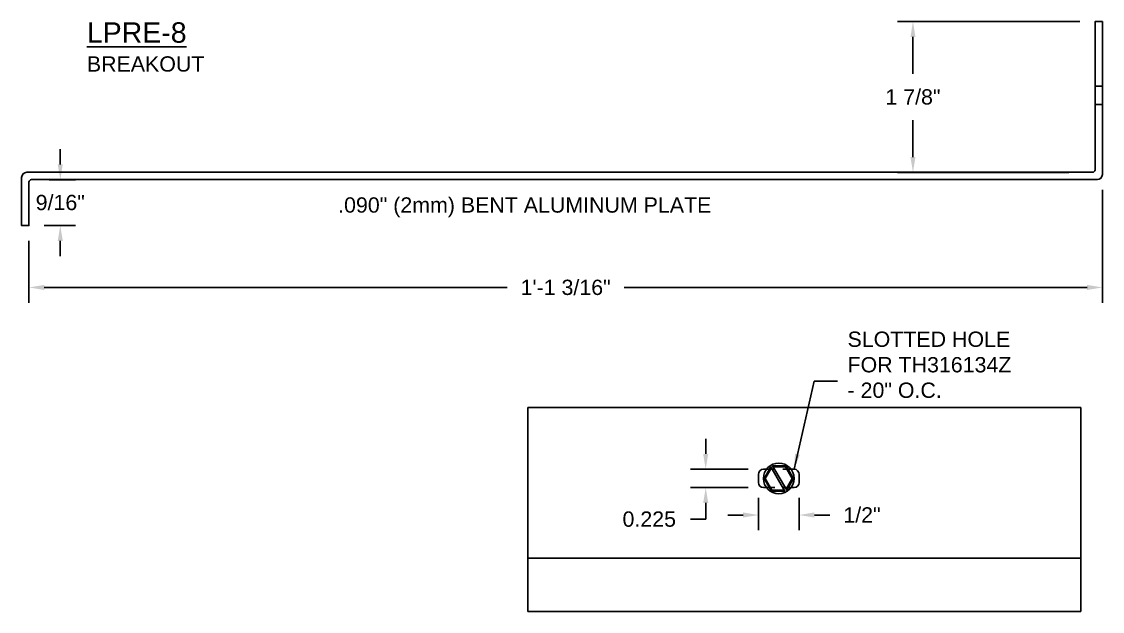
# Model space of a CAD drawing. Header units: inches. Extents: x -2.2 to 40.8, y 1.5 to 12.4.
# Drawn here: x 27.52 to 40.77, y 1.99 to 9.22 of the extents above; entities that cross this region are included whole.
import ezdxf

# ---------------------------------------------------------------- set-up
doc = ezdxf.new("R2010")
doc.units = ezdxf.units.IN
doc.header["$MEASUREMENT"] = 0
doc.linetypes.add('HIDDEN', pattern=[0.375, 0.25, -0.125])
for name, color, linetype in [('ANCHORS', 4, 'Continuous'), ('DIMENSIONS', 3, 'Continuous'), ('METALS', 7, 'Continuous'), ('TEXT', 2, 'Continuous')]:
    doc.layers.add(name, color=color, linetype=linetype)
doc.styles.add('ARIAL', font='arial.ttf')
doc.dimstyles.new('Arial', dxfattribs={"dimtxt": 0.1875, "dimasz": 0.1875, "dimexe": 0.1875, "dimexo": 0.1875, "dimgap": 0.1875, "dimtad": 0, "dimtih": 1, "dimtoh": 1, "dimdec": 4, "dimzin": 3, "dimdsep": 46, "dimlunit": 4, "dimtxsty": 'ARIAL', "dimcen": 0.1875, "dimadec": 0, "dimazin": 0, "dimtfac": 1, "dimtdec": 4, "dimtofl": 0, "dimtmove": 0, "dimatfit": 3, "dimfxl": 0, "dimfrac": 2, "dimtolj": 1, "dimtzin": 0, "dimarcsym": 0})

# ---------------------------------------------------------------- blocks, each defined once
blk = doc.blocks.new('*D5')
at = {"layer": 'Defpoints', "color": 0}
for p in [(40.769, 7.343), (27.609, 6.718), (40.769, 5.959)]:
    blk.add_point(p, dxfattribs=at)
at = {"layer": 'DIMENSIONS', "color": 0, "lineweight": -2}
for p, q in [((40.769, 7.155), (40.769, 5.772)), ((27.609, 6.53), (27.609, 5.772)), ((27.797, 5.959), (33.47, 5.959)), ((40.582, 5.959), (34.908, 5.959))]:
    blk.add_line(p, q, dxfattribs=at)
at = {"layer": 'DIMENSIONS', "color": 0}
for points in [[(27.797, 5.99), (27.797, 5.928), (27.609, 5.959)], [(40.582, 5.99), (40.582, 5.928), (40.769, 5.959)]]:
    blk.add_solid(points, dxfattribs=at)
at = {"layer": 'DIMENSIONS', "color": 0, "insert": (34.189, 5.959), "char_height": 0.1875, "attachment_point": 5, "style": 'ARIAL'}
blk.add_mtext('\\A1;1\'-1 3/16"', dxfattribs=at)
blk = doc.blocks.new('*D6')
at = {"layer": 'Defpoints', "color": 0}
for p in [(27.672, 7.28), (27.609, 6.718), (27.993, 6.718)]:
    blk.add_point(p, dxfattribs=at)
at = {"layer": 'DIMENSIONS', "color": 0, "lineweight": -2}
for p, q in [((27.993, 7.468), (27.993, 7.655)), ((27.859, 7.28), (28.181, 7.28)), ((27.797, 6.718), (28.181, 6.718)), ((27.993, 6.53), (27.993, 6.343))]:
    blk.add_line(p, q, dxfattribs=at)
at = {"layer": 'DIMENSIONS', "color": 0}
for points in [[(27.962, 7.468), (28.024, 7.468), (27.993, 7.28)], [(27.962, 6.53), (28.024, 6.53), (27.993, 6.718)]]:
    blk.add_solid(points, dxfattribs=at)
at = {"layer": 'DIMENSIONS', "color": 0, "insert": (27.993, 6.999), "char_height": 0.1875, "attachment_point": 5, "style": 'ARIAL'}
blk.add_mtext('\\A1;9/16"', dxfattribs=at)
blk = doc.blocks.new('*D7')
at = {"layer": 'Defpoints', "color": 0}
for p in [(40.679, 9.218), (38.447, 7.37), (40.547, 7.37)]:
    blk.add_point(p, dxfattribs=at)
at = {"layer": 'DIMENSIONS', "color": 0, "lineweight": -2}
for p, q in [((40.492, 9.218), (38.259, 9.218)), ((38.447, 9.03), (38.447, 8.579)), ((38.447, 7.558), (38.447, 8.01)), ((40.359, 7.37), (38.259, 7.37))]:
    blk.add_line(p, q, dxfattribs=at)
at = {"layer": 'DIMENSIONS', "color": 0}
for points in [[(38.416, 9.03), (38.478, 9.03), (38.447, 9.218)], [(38.416, 7.558), (38.478, 7.558), (38.447, 7.37)]]:
    blk.add_solid(points, dxfattribs=at)
at = {"layer": 'DIMENSIONS', "color": 0, "insert": (38.447, 8.294), "char_height": 0.1875, "attachment_point": 5, "style": 'ARIAL'}
blk.add_mtext('\\A1;1 7/8"', dxfattribs=at)
blk = doc.blocks.new('*D22')
at = {"layer": 'Defpoints', "color": 0}
for p in [(36.614, 3.73), (35.906, 3.505), (36.614, 3.505)]:
    blk.add_point(p, dxfattribs=at)
at = {"layer": 'DIMENSIONS', "color": 0, "lineweight": -2}
for p, q in [((35.906, 3.918), (35.906, 4.105)), ((36.427, 3.73), (35.718, 3.73)), ((36.427, 3.505), (35.718, 3.505)), ((35.906, 3.318), (35.906, 3.118)), ((35.906, 3.118), (35.718, 3.118))]:
    blk.add_line(p, q, dxfattribs=at)
at = {"layer": 'DIMENSIONS', "color": 0}
for points in [[(35.875, 3.918), (35.937, 3.918), (35.906, 3.73)], [(35.875, 3.318), (35.937, 3.318), (35.906, 3.505)]]:
    blk.add_solid(points, dxfattribs=at)
at = {"layer": 'DIMENSIONS', "color": 0, "insert": (35.214, 3.118), "char_height": 0.1875, "attachment_point": 5, "style": 'ARIAL'}
blk.add_mtext('\\A1;0.225', dxfattribs=at)
blk = doc.blocks.new('*D23')
at = {"layer": 'Defpoints', "color": 0}
for p in [(36.552, 3.568), (37.052, 3.568), (37.052, 3.169)]:
    blk.add_point(p, dxfattribs=at)
at = {"layer": 'DIMENSIONS', "color": 0, "lineweight": -2}
for p, q in [((36.552, 3.38), (36.552, 2.982)), ((37.052, 3.38), (37.052, 2.982)), ((36.364, 3.169), (36.177, 3.169)), ((37.239, 3.169), (37.427, 3.169))]:
    blk.add_line(p, q, dxfattribs=at)
at = {"layer": 'DIMENSIONS', "color": 0}
for points in [[(36.364, 3.201), (36.364, 3.138), (36.552, 3.169)], [(37.239, 3.201), (37.239, 3.138), (37.052, 3.169)]]:
    blk.add_solid(points, dxfattribs=at)
at = {"layer": 'DIMENSIONS', "color": 0, "insert": (37.822, 3.169), "char_height": 0.1875, "attachment_point": 5, "style": 'ARIAL'}
blk.add_mtext('\\A1;1/2"', dxfattribs=at)
blk = doc.blocks.new('tapcon head')
for p, q in [((-0.097, 0.144), (0.076, -0.156)), ((-0.076, 0.156), (0.097, -0.144))]:
    blk.add_line(p, q)
for points in [[(-0.097, 0.144), (-0.18, 0), (-0.09, -0.156), (0.076, -0.156)], [(0.097, -0.144), (0.18, 0), (0.09, 0.156), (-0.076, 0.156)], [(0.09, -0.131), (0.166, 0), (0.083, 0.144), (-0.069, 0.144)], [(-0.09, 0.131), (-0.166, 0), (-0.083, -0.144), (0.069, -0.144)]]:
    blk.add_lwpolyline(points)
blk.add_circle((0, 0), 0.188)

msp = doc.modelspace()

# ---------------------------------------------------------------- linework, layer by layer
at = {"linetype": 'HIDDEN', "ltscale": 0.125}
for p, q in [((40.67919, 8.42589), (40.76919, 8.42589)), ((40.67919, 8.20089), (40.76919, 8.20089)), ((36.65159, 3.73029), (36.95159, 3.73029)), ((36.95159, 3.50529), (36.65159, 3.50529))]:
    msp.add_line(p, q, dxfattribs=at)
for p, q in [((33.72728, 4.48779), (40.50677, 4.48779)), ((33.72728, 4.48779), (33.72728, 1.98779)), ((40.50677, 4.48779), (40.50677, 1.98779)), ((36.61409, 3.73029), (36.65159, 3.73029)), ((36.95159, 3.73029), (36.98909, 3.73029)), ((36.55159, 3.66779), (36.55159, 3.56779)), ((37.05159, 3.66779), (37.05159, 3.56779)), ((36.61409, 3.50529), (36.65159, 3.50529)), ((36.95159, 3.50529), (36.98909, 3.50529)), ((33.72728, 2.64029), (40.50677, 2.64029)), ((33.72728, 1.98779), (40.50677, 1.98779))]:
    msp.add_line(p, q)
for centre, start, end in [((36.61409, 3.66779), 90, 180), ((36.98909, 3.66779), 0, 90), ((36.61409, 3.56779), 180, 270), ((36.98909, 3.56779), 270, 0)]:
    msp.add_arc(centre, 0.0625, start, end)
at = {"layer": 'METALS'}
msp.add_lwpolyline([(40.76919, 9.21789), (40.76919, 7.34289, -0.41421356), (40.70669, 7.28039), (27.64044, 7.28039, 0.41421356), (27.60919, 7.24914), (27.60919, 6.71789), (27.51919, 6.71789), (27.51919, 7.30789, -0.41421356), (27.58169, 7.37039), (40.64794, 7.37039, 0.41421356), (40.67919, 7.40164), (40.67919, 9.21789)], format="xyb", close=True, dxfattribs=at)

# ---------------------------------------------------------------- block references
at = {"layer": 'ANCHORS'}
msp.add_blockref('tapcon head', (36.80159, 3.61779), dxfattribs=at)

# ---------------------------------------------------------------- texts
at = {"layer": 'TEXT', "insert": (28.31917, 9.20927), "char_height": 0.25, "width": 4.4375, "attachment_point": 1, "style": 'ARIAL'}
msp.add_mtext('{\\LLPRE-8\\P\\H0.75x;\\lBREAKOUT}', dxfattribs=at)
at = {"layer": 'TEXT', "char_height": 0.1875, "attachment_point": 4, "style": 'ARIAL'}
for s, insert in [('.090" (2mm) BENT ALUMINUM PLATE', (31.39974, 6.94163)), ('SLOTTED HOLE\\PFOR TH316134Z\\P- 20" O.C.', (37.64496, 5.01049))]:
    msp.add_mtext(s, dxfattribs=dict(at, insert=insert))

# ---------------------------------------------------------------- dimensions: what is measured, and where the dimension line sits
at = {"layer": 'DIMENSIONS'}
dim = msp.add_linear_dim(base=(38.44676, 7.37039), p1=(40.67919, 9.21789), p2=(40.54669, 7.37039), angle=90, dimstyle='Arial', override={"dimpost": ''}, dxfattribs=at)
dim.commit()
dim.dimension.update_dxf_attribs({"geometry": '*D7', "text_midpoint": (38.44676, 8.29414)})
for base, p1, p2, override, picture, middle in [((27.9932, 6.71789), (27.67169, 7.28039), (27.60919, 6.71789), {"dimpost": ''}, '*D6', (27.9932, 6.99914)), ((35.90592, 3.50529), (36.61409, 3.73029), (36.61409, 3.50529), {"dimdec": 3, "dimlunit": 2, "dimpost": ''}, '*D22', (35.21386, 3.11757))]:
    dim = msp.add_linear_dim(base=base, p1=p1, p2=p2, angle=90, dimstyle='Arial', override=override, dxfattribs=at)
    dim.commit()
    dim.dimension.update_dxf_attribs({"geometry": picture, "text_midpoint": middle, "dimtype": 160})
for base, p1, p2, picture, middle in [((40.76919, 5.95901), (27.60919, 6.71789), (40.76919, 7.34289), '*D5', (34.18919, 5.95901)), ((37.05159, 3.16929), (36.55159, 3.56779), (37.05159, 3.56779), '*D23', (37.82225, 3.16929))]:
    dim = msp.add_linear_dim(base=base, p1=p1, p2=p2, dimstyle='Arial', override={"dimpost": ''}, dxfattribs=at)
    dim.commit()
    dim.dimension.update_dxf_attribs({"geometry": picture, "text_midpoint": middle})

# ---------------------------------------------------------------- leaders
at = {"layer": 'TEXT'}
msp.add_leader([(36.98909, 3.73029), (37.23563, 4.81175), (37.51996, 4.81175)], dimstyle='Arial', override={"dimgap": 0.125, "dimtad": 0}, dxfattribs=at)

doc.saveas('drawing.dxf')
